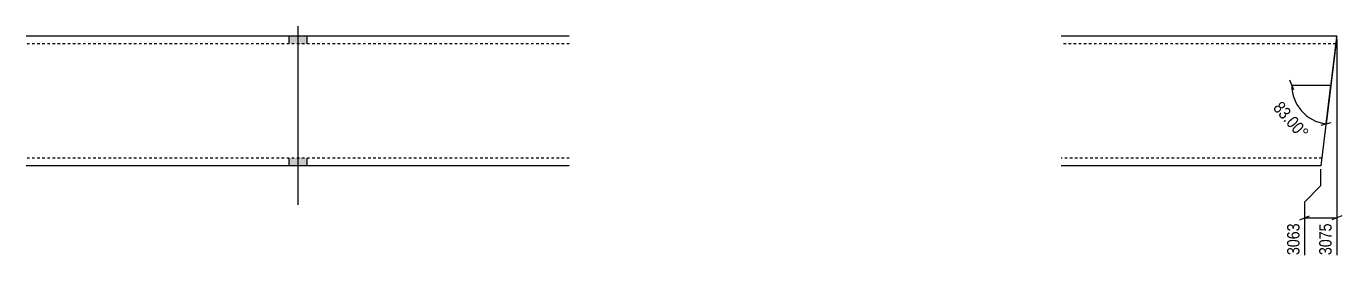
# Model space of a CAD drawing. Header units: millimetres. Extents: x 8 to 12067, y 5 to 235.
# Drawn here: x 2074 to 3086, y 5 to 184 of the extents above; entities that cross this region are included whole.
import ezdxf

# ---------------------------------------------------------------- set-up
doc = ezdxf.new("R2010")
doc.units = ezdxf.units.MM
doc.linetypes.add('DXK_LINE_DOT2', pattern=[3.9198, 1.9599, -1.9599])
doc.layers.add('MÅLSÆTNING', color=7, linetype='Continuous')
doc.layers.add('STÅL', color=7, linetype='Continuous')
doc.styles.add('Arial Narrow', font='ARIALN.TTF', dxfattribs={"height": 0.2})

msp = doc.modelspace()

# ---------------------------------------------------------------- hatches: boundary and pattern name
at = {"layer": 'STÅL', "linetype": 'Continuous'}
for points in [[(2289.5, 176.1), (2275.5, 176.1), (2275.5, 170.1), (2289.5, 170.1)], [(2289.5, 176.1), (2275.5, 176.1), (2275.5, 170.1), (2289.5, 170.1)], [(2289.5, 82.1), (2275.5, 82.1), (2275.5, 76.1), (2289.5, 76.1)], [(2289.5, 82.1), (2275.5, 82.1), (2275.5, 76.1), (2289.5, 76.1)]]:
    msp.add_hatch(color=3, dxfattribs=at).paths.add_polyline_path(points)

# ---------------------------------------------------------------- linework, layer by layer
at = {"layer": 'MÅLSÆTNING', "color": 7, "linetype": 'Continuous'}
for p, q in [((3082.1, 173.6), (3074.2, 108.6)), ((3082.4, 173.6), (3082.4, 7.5)), ((3049.3, 134.6), (3046.3, 142.1)), ((3047.8, 138.3), (3077.8, 138.3)), ((3074.2, 108.6), (3077.8, 138.3)), ((3070.3, 107.5), (3078.1, 109.6)), ((3070.2, 61.1), (3070.2, 73.6)), ((3057.7, 48.6), (3070.2, 61.1)), ((3057.7, 7.5), (3057.7, 48.6)), ((3053.9, 34.6), (3061.4, 37.6)), ((3057.7, 36.1), (3082.4, 36.1)), ((3086.2, 37.6), (3078.7, 34.6))]:
    msp.add_line(p, q, dxfattribs=at)
msp.add_arc((3077.8, 138.3), 30, 180, 263, dxfattribs=at)
at = {"layer": 'STÅL', "color": 3, "linetype": 'Continuous'}
for p, q in [((2282.5, 183.6), (2282.5, 46.1)), ((2282.5, 183.6), (2282.5, 46.1)), ((2275.5, 176.1), (2275.5, 170.1)), ((2275.5, 176.1), (2275.5, 170.1)), ((2289.5, 176.1), (2289.5, 170.1)), ((2289.5, 176.1), (2289.5, 170.1)), ((2275.5, 82.1), (2275.5, 76.1)), ((2275.5, 82.1), (2275.5, 76.1)), ((2289.5, 82.1), (2289.5, 76.1)), ((2289.5, 82.1), (2289.5, 76.1))]:
    msp.add_line(p, q, dxfattribs=at)
at = {"layer": 'STÅL', "color": 2, "linetype": 'Continuous'}
for p, q in [((2491.5, 176.1), (2073.5, 176.1)), ((3082.4, 176.1), (2870.2, 176.1)), ((3082.3, 175.1), (3070.2, 76.1)), ((3082.4, 176.1), (3082.3, 175.1)), ((2491.5, 76.1), (2073.5, 76.1)), ((3070.2, 76.1), (2870.2, 76.1))]:
    msp.add_line(p, q, dxfattribs=at)
at = {"layer": 'STÅL', "color": 7, "linetype": 'DXK_LINE_DOT2'}
for p, q in [((3082.3, 175.1), (3082.4, 176.1)), ((2491.5, 170.1), (2073.5, 170.1)), ((3081.7, 170.1), (2870.2, 170.1)), ((3081.5, 168.7), (3081.7, 169.6)), ((3081.7, 169.6), (3081.7, 170.1)), ((2491.5, 82.1), (2073.5, 82.1)), ((3070.9, 82.1), (2870.2, 82.1))]:
    msp.add_line(p, q, dxfattribs=at)

# ---------------------------------------------------------------- next in the draw order: wipeouts: each hides what was drawn before it
at = {"color": 0}
msp.add_wipeout([(3054.3, 93), (3064.8, 102.3), (3040.4, 129.8), (3030, 120.5)], dxfattribs=at).dxf.layer = 'MÅLSÆTNING'
at = {"color": 0, "linetype": 'Continuous'}
for points in [[(3055.7, 33.9), (3041.7, 33.9), (3041.7, 5.5), (3055.7, 5.5)], [(3080.4, 33.9), (3066.4, 33.9), (3066.4, 5.5), (3080.4, 5.5)]]:
    msp.add_wipeout(points, dxfattribs=at).dxf.layer = 'MÅLSÆTNING'

# ---------------------------------------------------------------- next in the draw order: texts
at = {"layer": 'MÅLSÆTNING', "color": 3, "style": 'Arial Narrow'}
msp.add_text('83.00°', height=9.54, rotation=-48.5009, dxfattribs=at).set_placement((3032.8, 120.4))
at = {"layer": 'MÅLSÆTNING', "color": 3, "linetype": 'Continuous', "style": 'Arial Narrow'}
for s, p in [('3063', (3053.7, 7.5)), ('3075', (3078.4, 7.5))]:
    msp.add_text(s, height=9.54, rotation=90.0002, dxfattribs=at).set_placement(p)

doc.saveas('drawing.dxf')
